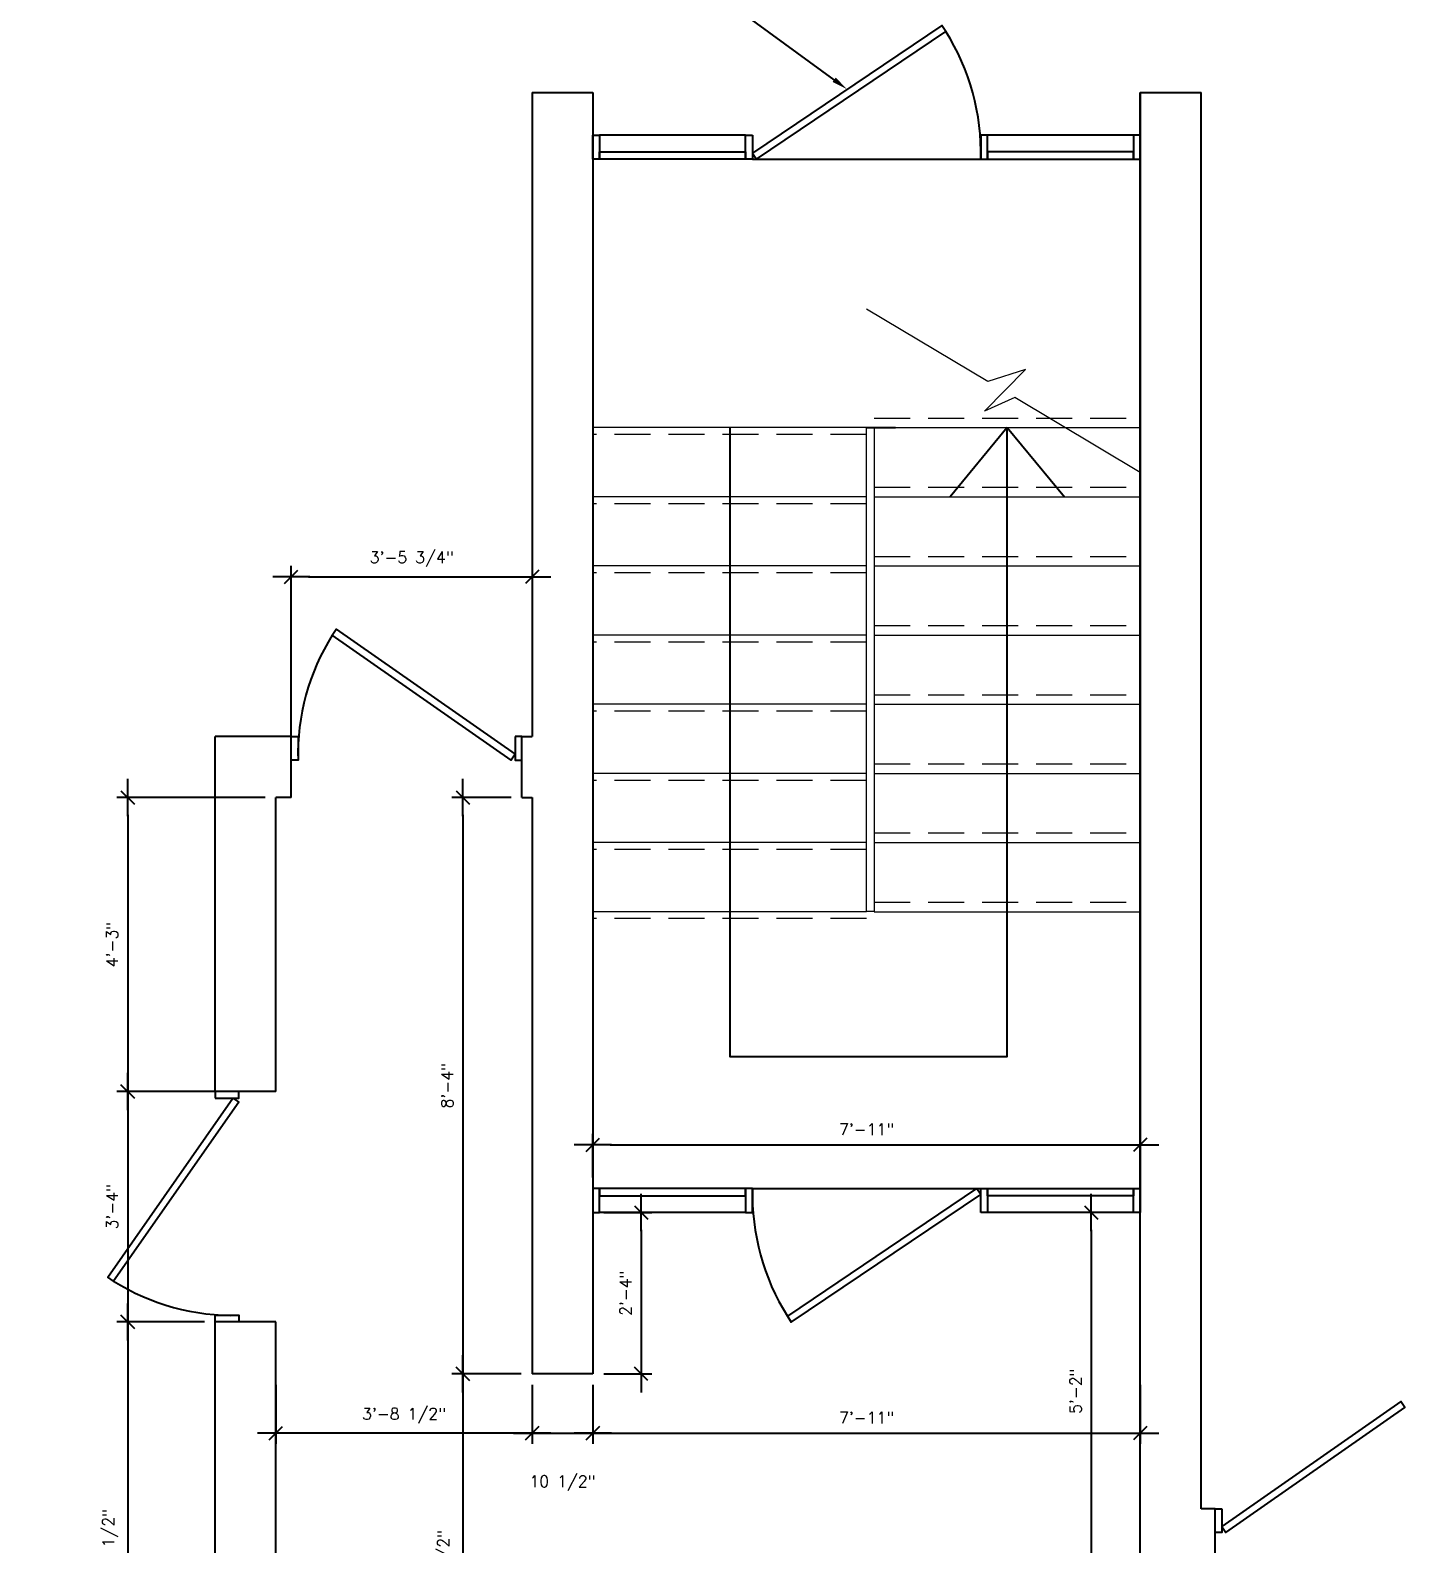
# Model space of a CAD drawing. Header units: inches. Extents: x -11160 to 9368, y -3485 to 2663.
# Drawn here: x -764.6 to -526, y -436.4 to -173.8 of the extents above; entities that cross this region are included whole.
import ezdxf
from ezdxf import colors
from ezdxf.entities.mleader import LeaderData, LeaderLine
from ezdxf.enums import TextEntityAlignment as Align
from ezdxf.math import Vec2, Vec3

# ---------------------------------------------------------------- set-up
doc = ezdxf.new("R2018")
doc.units = ezdxf.units.IN
doc.header["$MEASUREMENT"] = 0
doc.linetypes.add('HIDDEN', pattern=[0.375, 0.25, -0.125])
for name, color, linetype in [('A-WALL', 4, 'Continuous'), ('A-WINDOW', 1, 'Continuous'), ('I-Anno-Code', 2, 'Continuous'), ('MD-FF-HATCH-6', 8, 'Continuous'), ('SM-RCP-LIGHT', 2, 'Continuous'), ('SM-RCP-TEXT', 2, 'Continuous'), ('YP-DOOR', 1, 'Continuous')]:
    doc.layers.add(name, color=color, linetype=linetype)
doc.layers.add('D-D FLOOR', color=2, linetype='Continuous', lineweight=9)
doc.layers.add('I-8-Gray', color=1, linetype='Continuous', lineweight=9)
doc.styles.add('SM-LEADER-00', font='romans.shx')
doc.styles.add('SMI-24', font='romans.shx', dxfattribs={"height": 2})
doc.dimstyles.new('SMI-24', dxfattribs={"dimscale": 24, "dimtxt": 2, "dimasz": 0.125, "dimexe": 0.078125, "dimexo": 0.078125, "dimgap": 0.0625, "dimtad": 1, "dimdec": 3, "dimrnd": 0.25, "dimzin": 3, "dimdsep": 46, "dimlunit": 4, "dimtxsty": 'SMI-24', "dimblk": 'SMI-thick', "dimcen": 0.09375, "dimclrd": 1, "dimclre": 1, "dimclrt": 2, "dimadec": 0, "dimazin": 0, "dimtfac": 0.09375, "dimtdec": 3, "dimtmove": 2, "dimatfit": 3, "dimfxl": 0.078125, "dimfrac": 2, "dimtolj": 1, "dimtzin": 3, "dimarcsym": 0})

# ---------------------------------------------------------------- blocks, each defined once
blk = doc.blocks.new('*U137')
at = {"layer": 'I-Anno-Code', "lineweight": 30, "flags": 104}
blk.add_attdef('Text', text='', height=2, dxfattribs=at).set_placement((1.55, 1.03), align=Align.TOP_LEFT)
blk = doc.blocks.new('SMI-thick')
at = {"color": 0, "linetype": 'Continuous'}
blk.add_line((-1.078, 0), (1.078, 0), dxfattribs=at)
at = {"color": 4, "linetype": 'Continuous'}
blk.add_line((0.386, 0.386), (-0.386, -0.386), dxfattribs=at)
blk = doc.blocks.new('*D265')
at = {"layer": 'A-WALL', "color": 1, "lineweight": -2, "transparency": 16777216}
for p, q in [((-719.28, -305.06), (-719.28, -266.74)), ((-716.28, -268.62), (-680.5, -268.62))]:
    blk.add_line(p, q, dxfattribs=at)
at = {"layer": 'Defpoints', "color": 0, "transparency": 16777216}
for p in [(-677.5, -268.62), (-677.5, -268.62), (-719.28, -306.93)]:
    blk.add_point(p, dxfattribs=at)
at = {"layer": 'A-WALL', "color": 1, "lineweight": -2, "transparency": 16777216, "xscale": 3, "yscale": 3, "zscale": 3, "rotation": 180}
blk.add_blockref('SMI-thick', (-719.28, -268.62), dxfattribs=at)
at = {"layer": 'A-WALL', "color": 1, "lineweight": -2, "transparency": 16777216, "xscale": 3, "yscale": 3, "zscale": 3}
blk.add_blockref('SMI-thick', (-677.5, -268.62), dxfattribs=at)
at = {"layer": 'A-WALL', "color": 2, "transparency": 16777216, "insert": (-698.39, -265.59), "char_height": 2, "attachment_point": 5, "style": 'SMI-24'}
blk.add_mtext('\\A1;3\'-5 3/4"', dxfattribs=at)
blk = doc.blocks.new('*D266')
at = {"layer": 'A-WALL', "color": 1, "lineweight": -2, "transparency": 16777216}
for p, q in [((-723.81, -306.93), (-749.56, -306.93)), ((-747.68, -309.93), (-747.68, -354.93)), ((-723.81, -357.93), (-749.56, -357.93))]:
    blk.add_line(p, q, dxfattribs=at)
at = {"layer": 'Defpoints', "color": 0, "transparency": 16777216}
for p in [(-721.94, -306.93), (-747.68, -357.93), (-721.94, -357.93)]:
    blk.add_point(p, dxfattribs=at)
at = {"layer": 'A-WALL', "color": 1, "lineweight": -2, "transparency": 16777216, "xscale": 3, "yscale": 3, "zscale": 3}
for p, rotation in [((-747.68, -306.93), 90), ((-747.68, -357.93), 270)]:
    blk.add_blockref('SMI-thick', p, dxfattribs=dict(at, rotation=rotation))
at = {"layer": 'A-WALL', "color": 2, "transparency": 16777216, "insert": (-750.37, -332.43), "char_height": 2, "attachment_point": 5, "rotation": 90, "style": 'SMI-24'}
blk.add_mtext('\\A1;4\'-3"', dxfattribs=at)
blk = doc.blocks.new('*D267')
at = {"layer": 'A-WALL', "color": 1, "lineweight": -2, "transparency": 16777216}
for p, q in [((-723.81, -357.93), (-749.56, -357.93)), ((-747.68, -360.93), (-747.68, -394.93)), ((-734.37, -397.93), (-749.56, -397.93))]:
    blk.add_line(p, q, dxfattribs=at)
at = {"layer": 'Defpoints', "color": 0, "transparency": 16777216}
for p in [(-721.94, -357.93), (-747.68, -397.93), (-732.5, -397.93)]:
    blk.add_point(p, dxfattribs=at)
at = {"layer": 'A-WALL', "color": 1, "lineweight": -2, "transparency": 16777216, "xscale": 3, "yscale": 3, "zscale": 3}
for p, rotation in [((-747.68, -357.93), 90), ((-747.68, -397.93), 270)]:
    blk.add_blockref('SMI-thick', p, dxfattribs=dict(at, rotation=rotation))
at = {"layer": 'A-WALL', "color": 2, "transparency": 16777216, "insert": (-750.37, -377.93), "char_height": 2, "attachment_point": 5, "rotation": 90, "style": 'SMI-24'}
blk.add_mtext('\\A1;3\'-4"', dxfattribs=at)
blk = doc.blocks.new('*D268')
at = {"layer": 'A-WALL', "color": 1, "lineweight": -2, "transparency": 16777216}
for p, q in [((-734.37, -397.93), (-749.56, -397.93)), ((-747.68, -400.93), (-747.68, -474.37)), ((-723.81, -477.37), (-749.56, -477.37))]:
    blk.add_line(p, q, dxfattribs=at)
at = {"layer": 'Defpoints', "color": 0, "transparency": 16777216}
for p in [(-732.5, -397.93), (-747.68, -477.37), (-721.94, -477.37)]:
    blk.add_point(p, dxfattribs=at)
at = {"layer": 'A-WALL', "color": 1, "lineweight": -2, "transparency": 16777216, "xscale": 3, "yscale": 3, "zscale": 3}
for p, rotation in [((-747.68, -397.93), 90), ((-747.68, -477.37), 270)]:
    blk.add_blockref('SMI-thick', p, dxfattribs=dict(at, rotation=rotation))
at = {"layer": 'A-WALL', "color": 2, "transparency": 16777216, "insert": (-750.71, -437.65), "char_height": 2, "attachment_point": 5, "rotation": 90, "style": 'SMI-24'}
blk.add_mtext('\\A1;6\'-7 1/2"', dxfattribs=at)
blk = doc.blocks.new('*D274')
at = {"layer": 'A-WALL', "color": 1, "lineweight": -2, "transparency": 16777216}
for p, q in [((-681.15, -306.93), (-691.41, -306.93)), ((-689.53, -309.93), (-689.53, -403.93)), ((-679.37, -406.93), (-691.41, -406.93))]:
    blk.add_line(p, q, dxfattribs=at)
at = {"layer": 'Defpoints', "color": 0, "transparency": 16777216}
for p in [(-679.28, -306.93), (-689.53, -406.93), (-677.5, -406.93)]:
    blk.add_point(p, dxfattribs=at)
at = {"layer": 'A-WALL', "color": 1, "lineweight": -2, "transparency": 16777216, "xscale": 3, "yscale": 3, "zscale": 3}
for p, rotation in [((-689.53, -306.93), 90), ((-689.53, -406.93), 270)]:
    blk.add_blockref('SMI-thick', p, dxfattribs=dict(at, rotation=rotation))
at = {"layer": 'A-WALL', "color": 2, "transparency": 16777216, "insert": (-692.22, -356.93), "char_height": 2, "attachment_point": 5, "rotation": 90, "style": 'SMI-24'}
blk.add_mtext('\\A1;8\'-4"', dxfattribs=at)
blk = doc.blocks.new('*D275')
at = {"layer": 'A-WALL', "color": 1, "lineweight": -2, "transparency": 16777216}
for p, q in [((-679.37, -406.93), (-691.41, -406.93)), ((-689.53, -409.93), (-689.53, -474.37)), ((-676.37, -477.37), (-691.41, -477.37))]:
    blk.add_line(p, q, dxfattribs=at)
at = {"layer": 'Defpoints', "color": 0, "transparency": 16777216}
for p in [(-677.5, -406.93), (-689.53, -477.37), (-674.5, -477.37)]:
    blk.add_point(p, dxfattribs=at)
at = {"layer": 'A-WALL', "color": 1, "lineweight": -2, "transparency": 16777216, "xscale": 3, "yscale": 3, "zscale": 3}
for p, rotation in [((-689.53, -406.93), 90), ((-689.53, -477.37), 270)]:
    blk.add_blockref('SMI-thick', p, dxfattribs=dict(at, rotation=rotation))
at = {"layer": 'A-WALL', "color": 2, "transparency": 16777216, "insert": (-692.56, -442.15), "char_height": 2, "attachment_point": 5, "rotation": 90, "style": 'SMI-24'}
blk.add_mtext('\\A1;5\'-10 1/2"', dxfattribs=at)
blk = doc.blocks.new('*D276')
at = {"layer": 'A-WALL', "color": 1, "lineweight": -2, "transparency": 16777216}
for p, q in [((-573.81, -378.93), (-582.33, -378.93)), ((-580.45, -381.93), (-580.45, -437.93)), ((-573.81, -440.93), (-582.33, -440.93))]:
    blk.add_line(p, q, dxfattribs=at)
at = {"layer": 'Defpoints', "color": 0, "transparency": 16777216}
for p in [(-571.94, -378.93), (-580.45, -440.93), (-571.94, -440.93)]:
    blk.add_point(p, dxfattribs=at)
at = {"layer": 'A-WALL', "color": 1, "lineweight": -2, "transparency": 16777216, "xscale": 3, "yscale": 3, "zscale": 3}
for p, rotation in [((-580.45, -378.93), 90), ((-580.45, -440.93), 270)]:
    blk.add_blockref('SMI-thick', p, dxfattribs=dict(at, rotation=rotation))
at = {"layer": 'A-WALL', "color": 2, "transparency": 16777216, "insert": (-583.15, -409.93), "char_height": 2, "attachment_point": 5, "rotation": 90, "style": 'SMI-24'}
blk.add_mtext('\\A1;5\'-2"', dxfattribs=at)
blk = doc.blocks.new('*D277')
at = {"layer": 'A-WALL', "color": 1, "lineweight": -2, "transparency": 16777216}
for p, q in [((-666.94, -372.87), (-666.94, -365.31)), ((-663.94, -367.19), (-574.94, -367.19)), ((-571.94, -372.87), (-571.94, -365.31))]:
    blk.add_line(p, q, dxfattribs=at)
at = {"layer": 'Defpoints', "color": 0, "transparency": 16777216}
for p in [(-571.94, -367.19), (-666.94, -374.75), (-571.94, -374.75)]:
    blk.add_point(p, dxfattribs=at)
at = {"layer": 'A-WALL', "color": 1, "lineweight": -2, "transparency": 16777216, "xscale": 3, "yscale": 3, "zscale": 3, "rotation": 180}
blk.add_blockref('SMI-thick', (-666.94, -367.19), dxfattribs=at)
at = {"layer": 'A-WALL', "color": 1, "lineweight": -2, "transparency": 16777216, "xscale": 3, "yscale": 3, "zscale": 3}
blk.add_blockref('SMI-thick', (-571.94, -367.19), dxfattribs=at)
at = {"layer": 'A-WALL', "color": 2, "transparency": 16777216, "insert": (-619.44, -364.5), "char_height": 2, "attachment_point": 5, "style": 'SMI-24'}
blk.add_mtext('\\A1;7\'-11"', dxfattribs=at)
blk = doc.blocks.new('*D278')
at = {"layer": 'A-WALL', "color": 1, "lineweight": -2, "transparency": 16777216}
for p, q in [((-665.06, -378.93), (-656.7, -378.93)), ((-658.57, -381.93), (-658.57, -403.93)), ((-665.06, -406.93), (-656.7, -406.93))]:
    blk.add_line(p, q, dxfattribs=at)
at = {"layer": 'Defpoints', "color": 0, "transparency": 16777216}
for p in [(-666.94, -378.93), (-666.94, -406.93), (-658.57, -406.93)]:
    blk.add_point(p, dxfattribs=at)
at = {"layer": 'A-WALL', "color": 1, "lineweight": -2, "transparency": 16777216, "xscale": 3, "yscale": 3, "zscale": 3}
for p, rotation in [((-658.57, -378.93), 90), ((-658.57, -406.93), 270)]:
    blk.add_blockref('SMI-thick', p, dxfattribs=dict(at, rotation=rotation))
at = {"layer": 'A-WALL', "color": 2, "transparency": 16777216, "insert": (-661.27, -392.93), "char_height": 2, "attachment_point": 5, "rotation": 90, "style": 'SMI-24'}
blk.add_mtext('\\A1;2\'-4"', dxfattribs=at)
blk = doc.blocks.new('*D279')
at = {"layer": 'A-WALL', "color": 1, "lineweight": -2, "transparency": 16777216}
for p, q in [((-721.94, -408.81), (-721.94, -419.09)), ((-677.5, -408.81), (-677.5, -419.09)), ((-680.5, -417.22), (-718.94, -417.22))]:
    blk.add_line(p, q, dxfattribs=at)
at = {"layer": 'Defpoints', "color": 0, "transparency": 16777216}
for p in [(-721.94, -406.93), (-677.5, -406.93), (-721.94, -417.22)]:
    blk.add_point(p, dxfattribs=at)
at = {"layer": 'A-WALL', "color": 1, "lineweight": -2, "transparency": 16777216, "xscale": 3, "yscale": 3, "zscale": 3, "rotation": 180}
blk.add_blockref('SMI-thick', (-721.94, -417.22), dxfattribs=at)
at = {"layer": 'A-WALL', "color": 1, "lineweight": -2, "transparency": 16777216, "xscale": 3, "yscale": 3, "zscale": 3}
blk.add_blockref('SMI-thick', (-677.5, -417.22), dxfattribs=at)
at = {"layer": 'A-WALL', "color": 2, "transparency": 16777216, "insert": (-699.72, -414.2), "char_height": 2, "attachment_point": 5, "style": 'SMI-24'}
blk.add_mtext('\\A1;3\'-8 1/2"', dxfattribs=at)
blk = doc.blocks.new('*D280')
at = {"layer": 'A-WALL', "color": 1, "lineweight": -2, "transparency": 16777216}
for p, q in [((-677.5, -408.81), (-677.5, -419.09)), ((-666.94, -408.81), (-666.94, -419.09)), ((-674.5, -417.22), (-669.94, -417.22))]:
    blk.add_line(p, q, dxfattribs=at)
at = {"layer": 'Defpoints', "color": 0, "transparency": 16777216}
for p in [(-677.5, -406.93), (-666.94, -406.93), (-666.94, -417.22)]:
    blk.add_point(p, dxfattribs=at)
at = {"layer": 'A-WALL', "color": 1, "lineweight": -2, "transparency": 16777216, "xscale": 3, "yscale": 3, "zscale": 3, "rotation": 180}
blk.add_blockref('SMI-thick', (-677.5, -417.22), dxfattribs=at)
at = {"layer": 'A-WALL', "color": 1, "lineweight": -2, "transparency": 16777216, "xscale": 3, "yscale": 3, "zscale": 3}
blk.add_blockref('SMI-thick', (-666.94, -417.22), dxfattribs=at)
at = {"layer": 'A-WALL', "color": 2, "transparency": 16777216, "insert": (-672.22, -425.92), "char_height": 2, "attachment_point": 5, "style": 'SMI-24'}
blk.add_mtext('\\A1;10 1/2"', dxfattribs=at)
blk = doc.blocks.new('*D281')
at = {"layer": 'A-WALL', "color": 1, "lineweight": -2, "transparency": 16777216}
for p, q in [((-666.94, -408.81), (-666.94, -419.09)), ((-571.94, -408.81), (-571.94, -419.09)), ((-663.94, -417.22), (-574.94, -417.22))]:
    blk.add_line(p, q, dxfattribs=at)
at = {"layer": 'Defpoints', "color": 0, "transparency": 16777216}
for p in [(-666.94, -406.93), (-571.94, -406.93), (-571.94, -417.22)]:
    blk.add_point(p, dxfattribs=at)
at = {"layer": 'A-WALL', "color": 1, "lineweight": -2, "transparency": 16777216, "xscale": 3, "yscale": 3, "zscale": 3, "rotation": 180}
blk.add_blockref('SMI-thick', (-666.94, -417.22), dxfattribs=at)
at = {"layer": 'A-WALL', "color": 1, "lineweight": -2, "transparency": 16777216, "xscale": 3, "yscale": 3, "zscale": 3}
blk.add_blockref('SMI-thick', (-571.94, -417.22), dxfattribs=at)
at = {"layer": 'A-WALL', "color": 2, "transparency": 16777216, "insert": (-619.44, -414.53), "char_height": 2, "attachment_point": 5, "style": 'SMI-24'}
blk.add_mtext('\\A1;7\'-11"', dxfattribs=at)

msp = doc.modelspace()

# ---------------------------------------------------------------- linework, layer by layer
at = {"layer": 'A-WALL'}
for p, q in [((-677.49981, -184.58101), (-677.49981, -296.3707)), ((-677.49981, -184.58101), (-666.93874, -184.58101)), ((-666.93874, -184.58101), (-666.93874, -406.93177)), ((-571.93874, -440.93177), (-571.93874, -184.58101)), ((-571.93874, -184.58101), (-561.37767, -184.58101)), ((-561.37767, -430.3707), (-561.37767, -184.58101)), ((-639.24887, -196.17059), (-599.62861, -196.17059)), ((-732.4998, -357.93177), (-732.4998, -296.3707)), ((-719.27715, -306.93177), (-719.27715, -296.3707)), ((-679.27715, -306.93177), (-679.27715, -296.3707)), ((-721.93873, -357.93177), (-721.93873, -306.93177)), ((-677.49981, -306.93177), (-677.49981, -406.93177)), ((-721.93873, -357.93177), (-732.4998, -357.93177)), ((-639.24887, -374.74642), (-599.62861, -374.74642)), ((-732.4998, -487.93177), (-732.4998, -397.93177)), ((-721.93873, -397.93177), (-732.4998, -397.93177)), ((-721.93873, -477.3707), (-721.93873, -397.93177)), ((-558.93874, -430.3707), (-561.37767, -430.3707)), ((-558.93874, -440.93177), (-558.93874, -430.3707))]:
    msp.add_line(p, q, dxfattribs=at)
for points in [[(-571.93874, -184.58101), (-571.93874, -378.93177)], [(-619.43874, -242.74642), (-614.43874, -242.74642)], [(-719.27715, -296.3707), (-732.4998, -296.3707)], [(-679.27715, -296.3707), (-677.49981, -296.3707)], [(-719.27715, -306.93177), (-721.93873, -306.93177)], [(-679.27715, -306.93177), (-677.49981, -306.93177)], [(-666.93874, -406.93177), (-677.49981, -406.93177)]]:
    msp.add_lwpolyline(points, dxfattribs=at)
at = {"layer": 'A-WALL', "color": 8}
for centre, radius, start, end in [((-639.31896, -195.11842), 39.70483, 358.4814908, 32.1282195), ((-679.20845, -299.44191), 38.91955, 147.8717805, 181.5185092), ((-599.55851, -375.79859), 39.70483, 178.4814908, 212.1282195), ((-729.42859, -357.86306), 38.91955, 237.8717805, 271.5185092)]:
    msp.add_arc(centre, radius, start, end, dxfattribs=at)
at = {"layer": 'A-WINDOW', "color": 3}
for points in [[(-665.80498, -191.98524), (-665.80498, -196.17059), (-666.93874, -196.17059), (-666.93874, -191.98524)], [(-639.24887, -191.98524), (-639.24887, -196.17059), (-640.43515, -196.17059), (-640.43515, -191.98524)], [(-599.62861, -191.98524), (-599.62861, -196.17059), (-598.44232, -196.17059), (-598.44232, -191.98524)], [(-573.12502, -191.98524), (-573.12502, -196.17059), (-571.93874, -196.17059), (-571.93874, -191.98524)], [(-718.11433, -296.3707), (-718.11433, -300.47327), (-719.27715, -300.47327), (-719.27715, -296.3707)], [(-680.43998, -296.3707), (-680.43998, -300.47327), (-679.27715, -300.47327), (-679.27715, -296.3707)], [(-732.4998, -359.09459), (-728.39723, -359.09459), (-728.39723, -357.93177), (-732.4998, -357.93177)], [(-665.80498, -378.93177), (-665.80498, -374.74642), (-666.93874, -374.74642), (-666.93874, -378.93177)], [(-639.24887, -378.93176), (-639.24887, -374.74642), (-640.43515, -374.74642), (-640.43515, -378.93176)], [(-599.62861, -378.93177), (-599.62861, -374.74642), (-598.44232, -374.74642), (-598.44232, -378.93177)], [(-573.12502, -378.93177), (-573.12502, -374.74642), (-571.93874, -374.74642), (-571.93874, -378.93177)], [(-732.4998, -396.76895), (-728.39723, -396.76895), (-728.39723, -397.93177), (-732.4998, -397.93177)], [(-557.77591, -430.3707), (-557.77591, -434.47327), (-558.93874, -434.47327), (-558.93874, -430.3707)]]:
    msp.add_lwpolyline(points, close=True, dxfattribs=at)
at = {"layer": 'D-D FLOOR'}
for p, q in [((-619.43874, -242.74642), (-666.93874, -242.74642)), ((-618.12624, -242.74642), (-571.93874, -242.74642)), ((-619.43874, -254.74642), (-666.93874, -254.74642)), ((-618.12624, -254.74642), (-571.93874, -254.74642)), ((-619.43874, -266.74642), (-666.93874, -266.74642)), ((-618.12624, -266.74642), (-571.93874, -266.74642)), ((-619.43874, -278.74642), (-666.93874, -278.74642)), ((-618.12624, -278.74642), (-571.93874, -278.74642)), ((-619.43874, -290.74642), (-666.93874, -290.74642)), ((-618.12624, -290.74642), (-571.93874, -290.74642)), ((-619.43874, -302.74642), (-666.93874, -302.74642)), ((-618.12624, -302.74642), (-571.93874, -302.74642)), ((-619.43874, -314.74642), (-666.93874, -314.74642)), ((-618.12624, -314.74642), (-571.93874, -314.74642)), ((-619.43874, -326.74642), (-666.93874, -326.74642)), ((-618.12624, -326.74642), (-571.93874, -326.74642))]:
    msp.add_line(p, q, dxfattribs=at)
msp.add_lwpolyline([(-619.43874, -242.74642), (-618.12624, -242.74642), (-618.12624, -326.72591), (-619.43874, -326.72591)], close=True, dxfattribs=at)
at = {"layer": 'I-8-Gray', "linetype": 'HIDDEN', "ltscale": 25}
for p, q in [((-618.12624, -241.08468), (-571.93874, -241.08468)), ((-619.43874, -243.94917), (-666.93874, -243.94917)), ((-618.12624, -253.08468), (-571.93874, -253.08468)), ((-619.43874, -255.94917), (-666.93874, -255.94917)), ((-618.12624, -265.08468), (-571.93874, -265.08468)), ((-619.43874, -267.94917), (-666.93874, -267.94917)), ((-618.12624, -277.08468), (-571.93874, -277.08468)), ((-619.43874, -279.94917), (-666.93874, -279.94917)), ((-618.12624, -289.08468), (-571.93874, -289.08468)), ((-619.43874, -291.94917), (-666.93874, -291.94917)), ((-618.12624, -301.08468), (-571.93874, -301.08468)), ((-619.43874, -303.94917), (-666.93874, -303.94917)), ((-618.12624, -313.08468), (-571.93874, -313.08468)), ((-619.43874, -315.94917), (-666.93874, -315.94917)), ((-618.12624, -325.08468), (-571.93874, -325.08468)), ((-619.43874, -327.94917), (-666.93874, -327.94917))]:
    msp.add_line(p, q, dxfattribs=at)
at = {"layer": 'I-8-Gray'}
msp.add_lwpolyline([(-571.93874, -250.54165), (-593.74118, -237.50708), (-598.99874, -239.88936), (-591.85008, -232.67435), (-598.42458, -234.76504), (-619.43874, -222.20173)], dxfattribs=at)
at = {"layer": 'MD-FF-HATCH-6'}
for points in [[(-643.18874, -242.74642), (-643.18874, -351.85702), (-595.03249, -351.85702), (-595.03249, -242.74642)], [(-595.03249, -242.74642), (-604.96549, -254.74642)], [(-595.03249, -242.74642), (-585.09948, -254.74642)]]:
    msp.add_lwpolyline(points, dxfattribs=at)
at = {"layer": 'YP-DOOR'}
for p, q in [((-640.43515, -191.98524), (-665.80498, -191.98524)), ((-573.12502, -191.98524), (-598.44232, -191.98524)), ((-640.43515, -378.93177), (-665.80498, -378.93177)), ((-573.12502, -378.93177), (-598.44232, -378.93177))]:
    msp.add_line(p, q, dxfattribs=at)
for points in [[(-639.24887, -195.11197), (-638.53632, -196.17059), (-605.69452, -174.00277), (-606.36789, -172.98018)], [(-665.80498, -196.17059), (-665.80498, -194.87048), (-640.43515, -194.87048), (-640.43515, -196.17059)], [(-573.12502, -196.17059), (-573.12502, -194.87048), (-598.44179, -194.87048), (-598.44179, -196.17059)], [(-680.43998, -299.43558), (-681.13843, -300.47327), (-712.16786, -278.74388), (-711.50781, -277.74152)], [(-729.43492, -359.09459), (-728.39723, -359.79305), (-750.12662, -390.82248), (-751.12898, -390.16243)], [(-665.80498, -374.74642), (-665.80498, -376.04653), (-640.43515, -376.04653), (-640.43515, -374.74642)], [(-599.62861, -375.80504), (-600.34116, -374.74642), (-633.18295, -396.91424), (-632.50958, -397.93683)], [(-573.12502, -374.74642), (-573.12502, -376.04653), (-598.44179, -376.04653), (-598.44179, -374.74642)], [(-557.77591, -433.43558), (-557.07746, -434.47327), (-526.04803, -412.74388), (-526.70808, -411.74152)]]:
    msp.add_lwpolyline(points, close=True, dxfattribs=at)

# ---------------------------------------------------------------- block references
at = {"layer": 'SM-RCP-LIGHT'}
ref = msp.add_blockref('*U137', (-3556.24334, 658.16933), dxfattribs=dict(at, xscale=1.889763779527559, yscale=1.889763779527559, zscale=1.889763779527559))
lines = msp.add_mtext("{\\LNOTE:\\P}1. AFTER INSERTING ITEM TO YOUR DRAWING PUT IT INTO THE APPROPRIATE LAYER\\P2. NOTHING SUPPOSE TO BE IN LAYER '0' - LAYER '0' IS A SERVICE LAYER - IT IS DEDICATED FOR USAGE IN BLOCKS\\P3. LAYER 'SM-REVISION_#' IS A BASIC REVISION LAYER.\\PPLEASE, CREATE NEW LAYER FOR EVERY NEXT REVISION WITH THE CORRESPONDING NUMBER", dxfattribs={"layer": 'I-Anno-Code', "insert": (-3553.3077, 660.10914), "char_height": 108.24779206, "attachment_point": 1})
ref.add_attrib('Text', '', (-3553.3077, 660.10914), dxfattribs={"flags": 104}).embed_mtext(lines)

# ---------------------------------------------------------------- dimensions: what is measured, and where the dimension line sits
at = {"layer": 'A-WALL'}
for base, p1, p2, picture, middle in [((-677.49981, -268.61826), (-719.27715, -306.93177), (-677.49981, -268.61826), '*D265', (-698.38848, -265.59445)), ((-571.93874, -367.18918), (-666.93874, -374.74642), (-571.93874, -374.74642), '*D277', (-619.43874, -364.49871)), ((-721.93873, -417.21922), (-677.49981, -406.93177), (-721.93873, -406.93177), '*D279', (-699.71927, -414.19541)), ((-666.93874, -417.21922), (-677.49981, -406.93177), (-666.93874, -406.93177), '*D280', (-672.21927, -425.91565)), ((-571.93874, -417.21922), (-666.93874, -406.93177), (-571.93874, -406.93177), '*D281', (-619.43874, -414.52874))]:
    dim = msp.add_linear_dim(base=base, p1=p1, p2=p2, dimstyle='SMI-24', dxfattribs=at)
    dim.commit()
    dim.dimension.update_dxf_attribs({"geometry": picture, "text_midpoint": middle})
for base, p1, p2, picture, middle in [((-747.68189, -357.93177), (-721.93873, -306.93177), (-721.93873, -357.93177), '*D266', (-750.37236, -332.43177)), ((-689.53364, -406.93177), (-679.27715, -306.93177), (-677.49981, -406.93177), '*D274', (-692.22411, -356.93177)), ((-747.68189, -397.93177), (-721.93873, -357.93177), (-732.4998, -397.93177), '*D267', (-750.37236, -377.93177)), ((-658.57468, -406.93177), (-666.93874, -378.93177), (-666.93874, -406.93177), '*D278', (-661.26516, -392.93177)), ((-580.45478, -440.93177), (-571.93874, -378.93177), (-571.93874, -440.93177), '*D276', (-583.14525, -409.93177)), ((-747.68189, -477.3707), (-732.4998, -397.93177), (-721.93873, -477.3707), '*D268', (-750.7057, -437.65124)), ((-689.53364, -477.3707), (-677.49981, -406.93177), (-674.4998, -477.3707), '*D275', (-692.55745, -442.15124))]:
    dim = msp.add_linear_dim(base=base, p1=p1, p2=p2, angle=90, dimstyle='SMI-24', dxfattribs=at)
    dim.commit()
    dim.dimension.update_dxf_attribs({"geometry": picture, "text_midpoint": middle})

# ---------------------------------------------------------------- leaders
at = {"layer": 'SM-RCP-TEXT'}
ml = msp.add_multileader_mtext('Standard', dxfattribs=at)
ml.set_content('SECONDARY ENTRANCE ', color=256, style='SM-LEADER-00')
ml.set_leader_properties(color=1)
ml.build(insert=Vec2(0, 0))
ml.multileader.update_dxf_attribs({"dogleg_length": 3, "arrow_head_size": 2.8, "scale": 50})
ctx = ml.context
ctx.base_point, ctx.scale, ctx.char_height, ctx.arrow_head_size, ctx.landing_gap_size, ctx.plane_origin = Vec3(-701.82287, -166.96946), 50, 2.8, 2.8, 1.4, Vec3(-606.82674, -149.12146)
ctx.text_align_type = 2
notes = []
notes.append((ctx, [(0, (1, 1, 0), (-646.21157, -166.96946), (-1, 0), 5.34463, [(0, [(-622.80838, -184.04607)], 0, [])])]))
ctx.mtext.insert, ctx.mtext.width, ctx.mtext.alignment, ctx.mtext.flow_direction = Vec3(-652.9562, -165.56946), 57.3412941, 3, 5
ml = msp.add_multileader_mtext('Standard', dxfattribs=at)
ml.set_content('ENTRANCE TO OWNER\\PSUITE ', color=256, style='SM-LEADER-00')
ml.set_leader_properties(color=1)
ml.build(insert=Vec2(0, 0))
ml.multileader.update_dxf_attribs({"dogleg_length": 3, "arrow_head_size": 2.8, "scale": 50})
ctx = ml.context
ctx.base_point, ctx.scale, ctx.char_height, ctx.arrow_head_size, ctx.landing_gap_size, ctx.plane_origin = Vec3(543.53822, -235.62551), 50, 2.8, 2.8, 1.4, Vec3(636.26768, -217.77751)
ctx.text_align_type = 2
notes.append((ctx, [(0, (1, 1, 0), (596.88285, -235.62551), (-1, 0), 5.34463, [(0, [(610.54944, -251.47827)], 0, [])])]))
ctx.mtext.insert, ctx.mtext.width, ctx.mtext.alignment, ctx.mtext.flow_direction = Vec3(590.13822, -234.22551), 57.3412941, 3, 5
ml = msp.add_multileader_mtext('Standard', dxfattribs=at)
ml.set_content('MAIN ENTRANCE ', color=256, style='SM-LEADER-00')
ml.set_leader_properties(color=1)
ml.build(insert=Vec2(0, 0))
ml.multileader.update_dxf_attribs({"dogleg_length": 3, "arrow_head_size": 2.8, "scale": 50})
ctx = ml.context
ctx.base_point, ctx.scale, ctx.char_height, ctx.arrow_head_size, ctx.landing_gap_size, ctx.plane_origin = Vec3(712.68369, -339.72203), 50, 2.8, 2.8, 1.4, Vec3(792.87982, -321.87403)
ctx.text_align_type = 2
notes.append((ctx, [(0, (1, 1, 0), (753.49499, -339.72203), (-1, 0), 5.34463, [(0, [(768.80962, -320.68979)], 0, [])])]))
ctx.mtext.insert, ctx.mtext.width, ctx.mtext.alignment, ctx.mtext.flow_direction = Vec3(746.75036, -338.32203), 57.3412941, 3, 5
ml = msp.add_multileader_mtext('Standard', dxfattribs=at)
ml.set_content('FIRE PLACE ', color=256, style='SM-LEADER-00')
ml.set_leader_properties(color=1)
ml.build(insert=Vec2(0, 0))
ml.multileader.update_dxf_attribs({"dogleg_length": 3, "arrow_head_size": 2.8, "scale": 50})
ctx = ml.context
ctx.base_point, ctx.scale, ctx.char_height, ctx.arrow_head_size, ctx.landing_gap_size, ctx.plane_origin = Vec3(547.81204, -350.52355), 50, 2.8, 2.8, 1.4, Vec3(611.7415, -332.67556)
ctx.text_align_type = 2
notes.append((ctx, [(1, (1, 1, 0), (542.46741, -350.52355), (1, 0), 5.34463, [(0, [(525.38614, -358.84629)], 0, [])])]))
ctx.mtext.insert, ctx.mtext.width, ctx.mtext.alignment, ctx.mtext.flow_direction = Vec3(572.81204, -349.12355), 57.3412941, 3, 5
ml = msp.add_multileader_mtext('Standard', dxfattribs=at)
ml.set_content('MAILBOX ', color=256, style='SM-LEADER-00')
ml.set_leader_properties(color=1)
ml.build(insert=Vec2(0, 0))
ml.multileader.update_dxf_attribs({"dogleg_length": 3, "arrow_head_size": 2.8, "scale": 50})
ctx = ml.context
ctx.base_point, ctx.scale, ctx.char_height, ctx.arrow_head_size, ctx.landing_gap_size, ctx.plane_origin = Vec3(714.05888, -394.32987), 50, 2.8, 2.8, 1.4, Vec3(777.98834, -376.48187)
ctx.text_align_type = 2
notes.append((ctx, [(0, (1, 1, 0), (738.60351, -394.32987), (-1, 0), 5.34463, [(0, [(748.93748, -402.65261)], 0, [])])]))
ctx.mtext.insert, ctx.mtext.width, ctx.mtext.alignment, ctx.mtext.flow_direction = Vec3(731.85888, -392.92987), 57.3412941, 3, 5
for ctx, leaders in notes:
    for number, flags, end, landing, length, lines in leaders:
        leader = LeaderData()
        leader.index, (leader.has_last_leader_line, leader.has_dogleg_vector, leader.attachment_direction) = number, flags
        leader.last_leader_point, leader.dogleg_vector, leader.dogleg_length = Vec3(end), Vec3(landing), length
        for number, points, colour, breaks in lines:
            line = LeaderLine()
            line.index, line.vertices, line.color, line.breaks = number, Vec3.list(points), colors.encode_raw_color(colour), breaks
            leader.lines.append(line)
        ctx.leaders.append(leader)

doc.saveas('drawing.dxf')
